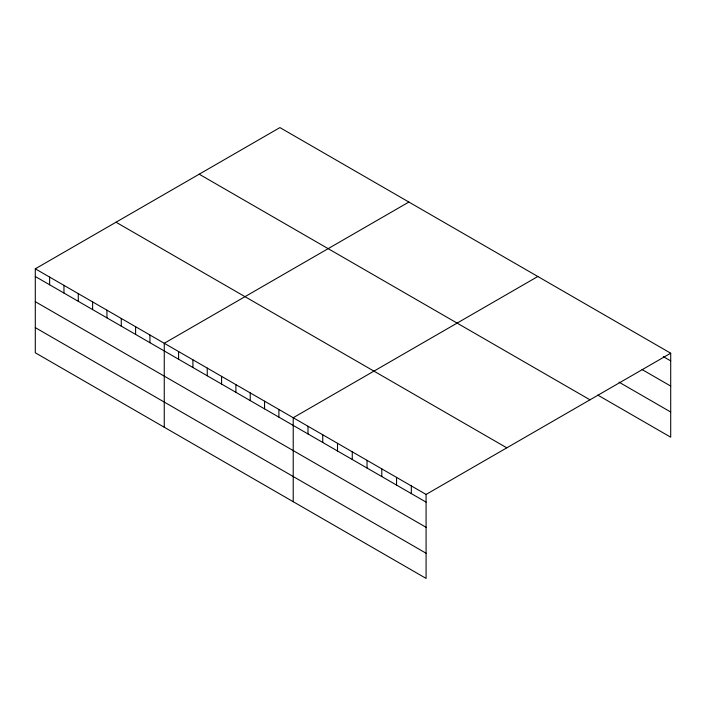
<?xml version="1.0" encoding="UTF-8"?>
<svg xmlns="http://www.w3.org/2000/svg" width="706" height="706" viewBox="0 0 706 706"><rect width="100%" height="100%" fill="white"/><g stroke="black" fill="none" stroke-linecap="round" stroke-linejoin="round"><path stroke-width="1.06" d="M35.3 268.818L426.08 494.438L426.08 578.408L35.3 352.788L35.3 268.818L279.92 127.592L670.7 353.212L670.7 437.182L597.805 395.095M408.871 202.048L164.26 343.275L164.26 427.245M537.831 276.496L293.219 417.731L293.219 501.701M426.08 494.438L670.7 353.212M663.322 356.636L670.7 360.898M642.098 369.556L670.7 386.067M619.03 382.175L670.7 412.004M199.189 174.197L589.978 399.817M116.022 222.214L506.811 447.833M35.3 276.505L426.08 502.125M35.3 301.683L426.08 527.303M35.3 327.619L426.08 553.23M411.324 485.913L411.324 493.6M396.56 477.388L396.56 485.075M381.796 468.863L381.796 476.559M367.032 460.347L367.032 468.034M352.268 451.822L352.268 459.509M337.503 443.297L337.503 450.984M322.739 434.772L322.739 442.459M307.984 426.248L307.984 433.943M278.888 409.454L278.888 417.14M264.556 401.185L264.556 408.871M250.233 392.907L250.233 400.602M235.901 384.638L235.901 392.324M221.578 376.369L221.578 384.055M207.246 368.091L207.246 375.777M192.914 359.822L192.914 367.508M178.592 351.544L178.592 359.23M149.928 335.006L149.928 342.692M135.605 326.728L135.605 334.415M121.273 318.459L121.273 326.146M106.941 310.181L106.941 317.868M92.618 301.912L92.618 309.599M78.287 293.634L78.287 301.33M63.955 285.365L63.955 293.052M49.632 277.096L49.632 284.783"/></g></svg>
